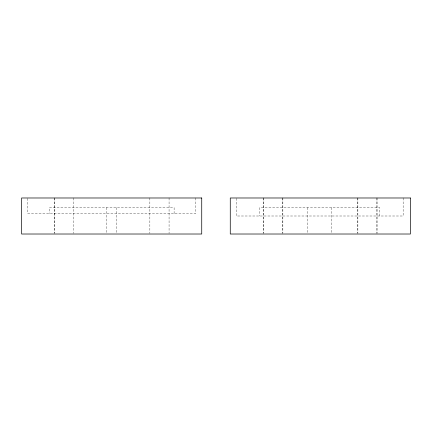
<?xml version="1.0" encoding="UTF-8"?>
<svg xmlns="http://www.w3.org/2000/svg" width="432" height="432" viewBox="0 0 432 432"><rect width="100%" height="100%" fill="white"/><g stroke="black" fill="none" stroke-linecap="round" stroke-linejoin="round"><path stroke-width="0.32" stroke-dasharray="2.16 1.62" d="M403.153 197.986L403.153 216L236.293 216L236.293 197.986M379.771 216L379.771 207.592L259.681 207.592L259.681 216M377.017 197.986L377.017 233.345M376.936 197.986L376.936 233.345M357.88 197.986L357.88 233.345M357.799 197.986L357.799 233.345M331.727 207.592L331.727 233.35M307.724 207.592L307.724 233.35M282.868 197.986L282.868 233.345M282.793 197.986L282.793 233.345M263.725 197.986L263.725 233.345M263.65 197.986L263.65 233.345M195.642 197.986L195.642 213.597L27.691 213.597L27.691 197.986M174.112 213.597L174.112 207.592L49.221 207.592L49.221 213.597M169.069 197.986L169.069 233.345M149.855 197.986L149.855 233.345M116.624 207.592L116.624 233.35M106.709 207.592L106.709 233.35M73.478 197.986L73.408 233.345M54.335 197.986L54.335 233.345M54.265 197.986L54.265 233.345"/><path stroke-width="0.65" d="M201.733 197.986L21.6 197.986L21.6 234.014L201.733 234.014L201.733 197.986M410.4 197.986L230.267 197.986L230.267 234.014L410.4 234.014L410.4 197.986"/></g></svg>
